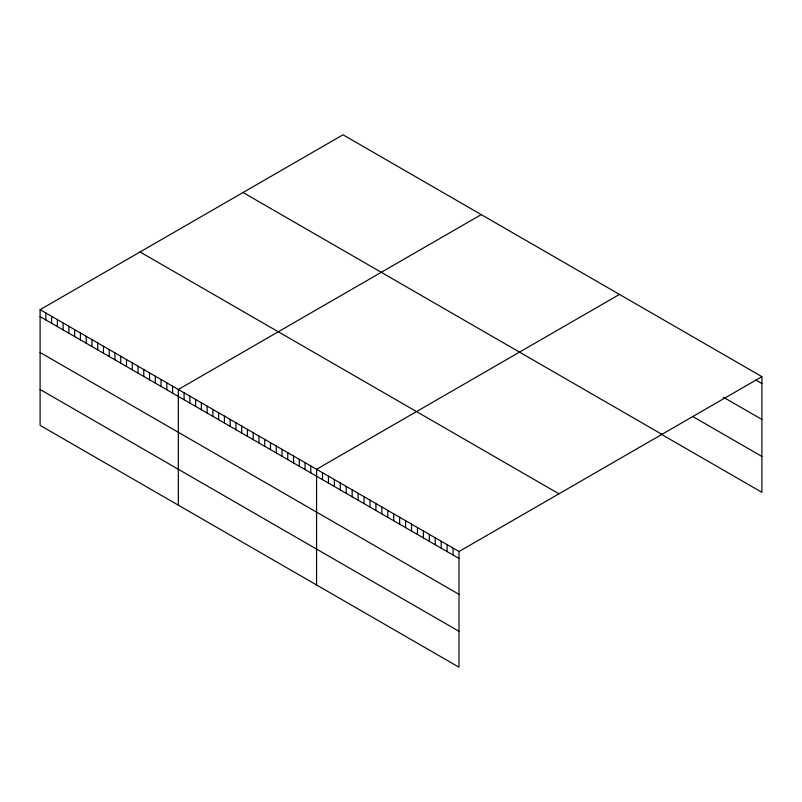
<?xml version="1.0" encoding="UTF-8"?>
<svg xmlns="http://www.w3.org/2000/svg" width="802" height="802" viewBox="0 0 802 802"><rect width="100%" height="100%" fill="white"/><g stroke="black" fill="none" stroke-linecap="round" stroke-linejoin="round"><path stroke-width="1.2" d="M40.1 309.672L458.995 551.525L458.995 667.204L40.1 425.361L40.1 309.672L343.005 134.796L761.9 376.639L761.9 492.328L661.018 434.082M481.24 214.605L178.335 389.481L178.335 505.17M619.475 294.414L316.569 469.29L316.569 584.979M458.995 551.525L761.9 376.639M755.965 380.148L761.9 383.567M723.324 397.19L761.9 419.456M692.667 416.469L761.9 456.438M243.046 192.51L661.941 434.353M140.059 251.968L558.954 493.811M40.1 316.6L458.995 558.453M40.1 352.489L458.995 594.342M40.1 389.471L458.995 631.314M453.06 548.097L453.06 555.024M447.125 544.668L447.125 551.596M441.19 541.24L441.19 548.177M435.255 537.821L435.255 544.748M429.321 534.393L429.321 541.32M423.386 530.964L423.386 537.891M417.451 527.536L417.451 534.473M411.516 524.117L411.516 531.044M405.581 520.688L405.581 527.616M399.657 517.26L399.657 524.187M393.722 513.831L393.722 520.759M387.787 510.413L387.787 517.34M381.852 506.984L381.852 513.912M375.917 503.556L375.917 510.483M369.983 500.127L369.983 507.054M364.048 496.709L364.048 503.636M358.113 493.28L358.113 500.207M352.178 489.852L352.178 496.779M346.243 486.423L346.243 493.35M340.309 482.994L340.309 489.932M334.374 479.576L334.374 486.503M328.439 476.147L328.439 483.075M322.504 472.719L322.504 479.646M310.815 465.972L310.815 472.899M305.051 462.644L305.051 469.571M299.296 459.315L299.296 466.243M293.532 455.997L293.532 462.924M287.768 452.669L287.768 459.596M282.013 449.341L282.013 456.268M276.249 446.012L276.249 452.95M270.495 442.694L270.495 449.621M264.73 439.366L264.73 446.293M258.976 436.037L258.976 442.965M253.211 432.719L253.211 439.646M247.457 429.391L247.457 436.318M241.693 426.062L241.693 432.99M235.938 422.734L235.938 429.671M230.174 419.416L230.174 426.343M224.41 416.088L224.41 423.015M218.655 412.759L218.655 419.687M212.891 409.441L212.891 416.368M207.137 406.113L207.137 413.04M201.372 402.784L201.372 409.712M195.618 399.456L195.618 406.393M189.853 396.138L189.853 403.065M184.099 392.81L184.099 399.737M172.58 386.163L172.58 393.09M166.816 382.835L166.816 389.762M161.052 379.506L161.052 386.434M155.297 376.188L155.297 383.115M149.533 372.86L149.533 379.787M143.779 369.532L143.779 376.459M138.014 366.203L138.014 373.141M132.26 362.885L132.26 369.812M126.495 359.557L126.495 366.484M120.741 356.228L120.741 363.156M114.977 352.91L114.977 359.837M109.222 349.582L109.222 356.509M103.458 346.253L103.458 353.181M97.694 342.925L97.694 349.862M91.939 339.607L91.939 346.534M86.175 336.279L86.175 343.206M80.421 332.95L80.421 339.878M74.656 329.632L74.656 336.559M68.902 326.304L68.902 333.231M63.137 322.975L63.137 329.903M57.383 319.647L57.383 326.584M51.619 316.329L51.619 323.256M45.864 313.001L45.864 319.928"/></g></svg>
